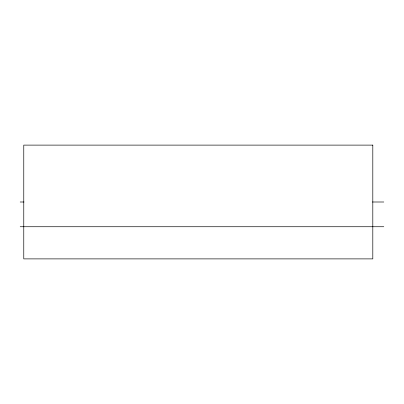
<?xml version="1.0" encoding="UTF-8"?>
<svg xmlns="http://www.w3.org/2000/svg" width="404" height="404" viewBox="0 0 404 404"><rect width="100%" height="100%" fill="white"/><g stroke="black" fill="none" stroke-linecap="round" stroke-linejoin="round"><path stroke-width="0.61" d="M20.2 202L23.988 202M372.438 202L383.8 202M20.2 226.735L383.8 226.735M372.806 145.112L23.77 145.112L23.77 258.888L372.806 258.888L372.806 145.112"/></g></svg>
